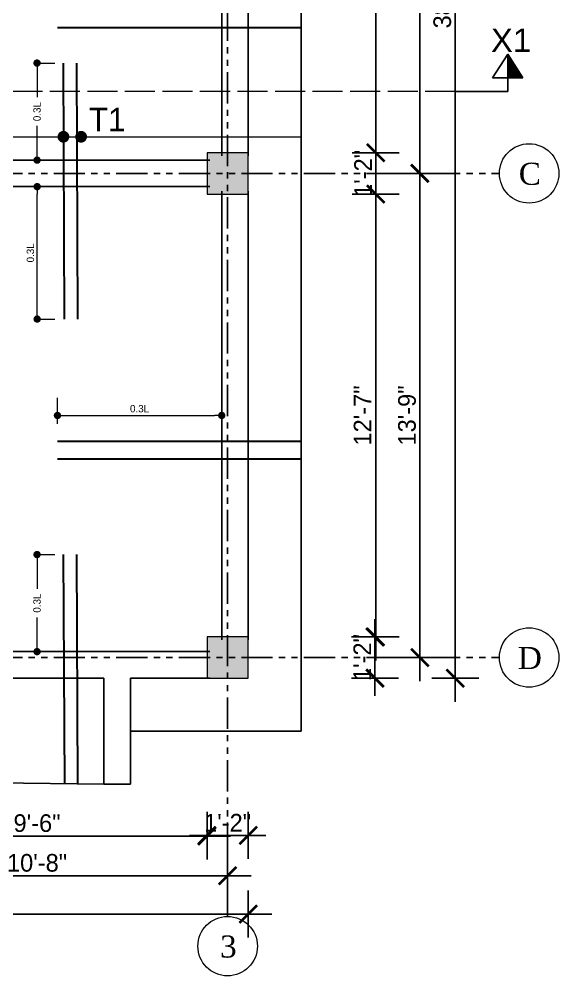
# Model space of a CAD drawing. Header units: inches. Extents: x -2812 to 9774, y -15726 to -746.
# Drawn here: x -2384.2 to -2200.9, y -11014.3 to -10689.1 of the extents above; entities that cross this region are included whole.
import ezdxf

# ---------------------------------------------------------------- set-up
doc = ezdxf.new("R2010")
doc.units = ezdxf.units.IN
doc.header["$LTSCALE"] = 17
doc.header["$MEASUREMENT"] = 0
doc.linetypes.add('ACAD_ISO02W100', pattern=[15, 12, -3])
doc.linetypes.add('PHANTOM2', pattern=[1.25, 0.625, -0.125, 0.125, -0.125, 0.125, -0.125])
for name, color, linetype, lineweight in [('05 DOT', 50, 'Continuous', 5), ('15 EXT BAR DIMENSION', 130, 'Continuous', 15), ('15 TEXT', 7, 'Continuous', 15), ('20 BEAM SECTION ARROW', 7, 'ACAD_ISO02W100', 20), ('25 BOT BAR', 12, 'Continuous', 25), ('aa_dim', 5, 'Continuous', 9), ('column', 20, 'Continuous', 15), ('DOOR & WIN', 1, 'Continuous', 25), ('OUTLINE', 1, 'Continuous', 25), ('Profile ele', 4, 'Continuous', 25), ('RINF', 4, 'Continuous', 25), ('TEXT', 231, 'Continuous', 20)]:
    doc.layers.add(name, color=color, linetype=linetype, lineweight=lineweight)
doc.layers.add('WINDOW', color=5, linetype='Continuous')
doc.styles.add('ARCHITECTURE', font='stylu.ttf')
doc.styles.add('ARIAL', font='arial.ttf')
doc.styles.add('STYLUS', font='times.ttf')
doc.dimstyles.new('8 SCALE', dxfattribs={"dimscale": 0, "dimtxt": 6, "dimasz": 6, "dimexe": 8, "dimexo": 8, "dimgap": 1.25, "dimtad": 1, "dimdec": 0, "dimzin": 3, "dimdsep": 46, "dimlunit": 4, "dimtxsty": 'ARCHITECTURE', "dimblk": 'ARCHTICK', "dimcen": 8, "dimdle": 8, "dimclrd": 5, "dimclre": 5, "dimclrt": 7, "dimadec": 0, "dimazin": 0, "dimtfac": 0.75, "dimtdec": 0, "dimtix": 1, "dimtmove": 2, "dimatfit": 3, "dimldrblk": 'ARCHTICK', "dimfxl": 8, "dimfxlon": 1, "dimtolj": 1, "dimtzin": 0, "dimlwd": -1, "dimlwe": -1, "dimarcsym": 0})
doc.dimstyles.new('Copy of Standard1', dxfattribs={"dimscale": 24, "dimtxt": 0.083333, "dimasz": 0.125, "dimexe": 0.046875, "dimexo": 0.078125, "dimgap": 0.046875, "dimtad": 1, "dimdec": 0, "dimzin": 3, "dimdsep": 46, "dimlunit": 4, "dimtxsty": 'STYLUS', "dimcen": 0.09, "dimdle": 0.046875, "dimclrd": 5, "dimclre": 5, "dimclrt": 7, "dimaunit": 1, "dimadec": 0, "dimazin": 0, "dimtfac": 1, "dimtdec": 0, "dimtofl": 0, "dimtmove": 0, "dimatfit": 3, "dimfxl": 1, "dimtolj": 1, "dimtzin": 0, "dimlwd": -1, "dimlwe": -1, "dimarcsym": 0})
doc.dimstyles.new('TOILET DETAIL', dxfattribs={"dimscale": 0, "dimtxt": 2.5, "dimasz": 2.5, "dimexe": 6, "dimexo": 6, "dimgap": 1, "dimtad": 1, "dimdec": 0, "dimzin": 0, "dimdsep": 46, "dimlunit": 4, "dimtxsty": 'ARCHITECTURE', "dimblk": 'DOT', "dimcen": 0, "dimclrd": 1, "dimclre": 5, "dimclrt": 7, "dimadec": 3, "dimazin": 0, "dimtfac": 1, "dimtdec": 0, "dimtofl": 0, "dimtmove": 0, "dimatfit": 3, "dimldrblk": 'DOT', "dimfxl": 6, "dimfxlon": 1, "dimtolj": 1, "dimtzin": 0, "dimlwd": 18, "dimlwe": 18, "dimarcsym": 0})

# ---------------------------------------------------------------- blocks, each defined once
blk = doc.blocks.new('_ArchTick')
at = {"color": 0, "linetype": 'ByBlock', "const_width": 0.15}
blk.add_lwpolyline([(-0.5, -0.5), (0.5, 0.5)], dxfattribs=at)
blk = doc.blocks.new('*D2659')
at = {"layer": 'Defpoints', "color": 0, "transparency": 16777216}
for p in [(6867.6, -13695.52), (6867.6, -13846.04), (6910.91, -13846.04)]:
    blk.add_point(p, dxfattribs=at)
at = {"layer": 'OUTLINE', "color": 5, "transparency": 16777216}
for p, q in [((6910.91, -13687.52), (6910.91, -13854.04)), ((6902.91, -13695.52), (6918.91, -13695.52)), ((6902.91, -13846.04), (6918.91, -13846.04))]:
    blk.add_line(p, q, dxfattribs=at)
at = {"layer": 'OUTLINE', "color": 5, "transparency": 16777216, "xscale": 6, "yscale": 6, "zscale": 6}
for p, rotation in [((6910.91, -13695.52), 90), ((6910.91, -13846.04), 270)]:
    blk.add_blockref('_ArchTick', p, dxfattribs=dict(at, rotation=rotation))
at = {"layer": 'OUTLINE', "color": 7, "transparency": 16777216, "insert": (6906.44, -13770.78), "char_height": 6, "attachment_point": 5, "rotation": 90, "style": 'ARCHITECTURE'}
blk.add_mtext('\\A1;12\'-7"', dxfattribs=at)
blk = doc.blocks.new('*D2660')
at = {"layer": 'Defpoints', "color": 0, "transparency": 16777216}
for p in [(6867.6, -13846.04), (6867.6, -13860.04), (6910.65, -13860.04)]:
    blk.add_point(p, dxfattribs=at)
at = {"layer": 'OUTLINE', "color": 5, "transparency": 16777216}
for p, q in [((6910.65, -13846.04), (6910.65, -13840.04)), ((6902.65, -13846.04), (6918.65, -13846.04)), ((6910.65, -13846.04), (6910.65, -13860.04)), ((6902.65, -13860.04), (6918.65, -13860.04)), ((6910.65, -13860.04), (6910.65, -13866.04))]:
    blk.add_line(p, q, dxfattribs=at)
at = {"layer": 'OUTLINE', "color": 5, "transparency": 16777216, "xscale": 6, "yscale": 6, "zscale": 6}
for p, rotation in [((6910.65, -13846.04), 270), ((6910.65, -13860.04), 90)]:
    blk.add_blockref('_ArchTick', p, dxfattribs=dict(at, rotation=rotation))
at = {"layer": 'OUTLINE', "color": 7, "transparency": 16777216, "insert": (6906.34, -13853.04), "char_height": 6, "attachment_point": 5, "rotation": 90, "style": 'ARCHITECTURE'}
blk.add_mtext('\\A1;1\'-2"', dxfattribs=at)
blk = doc.blocks.new('*D2662')
at = {"layer": 'Defpoints', "color": 0, "transparency": 16777216}
for p in [(6866.6, -13560.04), (6866.6, -13688.52), (6925.92, -13688.52)]:
    blk.add_point(p, dxfattribs=at)
at = {"layer": 'OUTLINE', "color": 5, "transparency": 16777216}
for p, q in [((6925.92, -13552.04), (6925.92, -13696.52)), ((6917.92, -13560.04), (6933.92, -13560.04)), ((6917.92, -13688.52), (6933.92, -13688.52))]:
    blk.add_line(p, q, dxfattribs=at)
at = {"layer": 'OUTLINE', "color": 5, "transparency": 16777216, "xscale": 6, "yscale": 6, "zscale": 6}
for p, rotation in [((6925.92, -13560.04), 90), ((6925.92, -13688.52), 270)]:
    blk.add_blockref('_ArchTick', p, dxfattribs=dict(at, rotation=rotation))
at = {"layer": 'OUTLINE', "color": 7, "transparency": 16777216, "insert": (6921.54, -13624.28), "char_height": 6, "attachment_point": 5, "rotation": 90, "style": 'ARCHITECTURE'}
blk.add_mtext('\\A1;10\'-8"', dxfattribs=at)
blk = doc.blocks.new('*D2663')
at = {"layer": 'Defpoints', "color": 0, "transparency": 16777216}
for p in [(6866.6, -13688.52), (6866.6, -13853.04), (6925.92, -13853.04)]:
    blk.add_point(p, dxfattribs=at)
at = {"layer": 'OUTLINE', "color": 5, "transparency": 16777216}
for p, q in [((6925.92, -13680.52), (6925.92, -13861.04)), ((6917.92, -13688.52), (6933.92, -13688.52)), ((6917.92, -13853.04), (6933.92, -13853.04))]:
    blk.add_line(p, q, dxfattribs=at)
at = {"layer": 'OUTLINE', "color": 5, "transparency": 16777216, "xscale": 6, "yscale": 6, "zscale": 6}
for p, rotation in [((6925.92, -13688.52), 90), ((6925.92, -13853.04), 270)]:
    blk.add_blockref('_ArchTick', p, dxfattribs=dict(at, rotation=rotation))
at = {"layer": 'OUTLINE', "color": 7, "transparency": 16777216, "insert": (6921.56, -13770.78), "char_height": 6, "attachment_point": 5, "rotation": 90, "style": 'ARCHITECTURE'}
blk.add_mtext('\\A1;13\'-9"', dxfattribs=at)
blk = doc.blocks.new('*D2664')
at = {"layer": 'Defpoints', "color": 0, "transparency": 16777216}
for p in [(6867.6, -13398.04), (6937.92, -13398.04), (6867.6, -13860.04)]:
    blk.add_point(p, dxfattribs=at)
at = {"layer": 'OUTLINE', "color": 5, "transparency": 16777216}
for p, q in [((6937.92, -13868.04), (6937.92, -13390.04)), ((6929.92, -13398.04), (6945.92, -13398.04)), ((6929.92, -13860.04), (6945.92, -13860.04))]:
    blk.add_line(p, q, dxfattribs=at)
at = {"layer": 'OUTLINE', "color": 5, "transparency": 16777216, "xscale": 6, "yscale": 6, "zscale": 6}
for p, rotation in [((6937.92, -13398.04), 90), ((6937.92, -13860.04), 270)]:
    blk.add_blockref('_ArchTick', p, dxfattribs=dict(at, rotation=rotation))
at = {"layer": 'OUTLINE', "color": 7, "transparency": 16777216, "insert": (6933.54, -13629.04), "char_height": 6, "attachment_point": 5, "rotation": 90, "style": 'ARCHITECTURE'}
blk.add_mtext('\\A1;38\'-4"', dxfattribs=at)
blk = doc.blocks.new('*D2665')
at = {"layer": 'Defpoints', "color": 0, "transparency": 16777216}
for p in [(6738.14, -13860.04), (6853.6, -13860.04), (6853.6, -13913.7)]:
    blk.add_point(p, dxfattribs=at)
at = {"layer": 'OUTLINE', "color": 5, "transparency": 16777216}
for p, q in [((6738.14, -13905.7), (6738.14, -13921.7)), ((6853.6, -13905.7), (6853.6, -13921.7)), ((6730.14, -13913.7), (6861.6, -13913.7))]:
    blk.add_line(p, q, dxfattribs=at)
at = {"layer": 'OUTLINE', "color": 5, "transparency": 16777216, "xscale": 6, "yscale": 6, "zscale": 6, "rotation": 180}
blk.add_blockref('_ArchTick', (6738.14, -13913.7), dxfattribs=at)
at = {"layer": 'OUTLINE', "color": 5, "transparency": 16777216, "xscale": 6, "yscale": 6, "zscale": 6}
blk.add_blockref('_ArchTick', (6853.6, -13913.7), dxfattribs=at)
at = {"layer": 'OUTLINE', "color": 7, "transparency": 16777216, "insert": (6795.87, -13909.34), "char_height": 6, "attachment_point": 5, "style": 'ARCHITECTURE'}
blk.add_mtext('\\A1;9\'-6"', dxfattribs=at)
blk = doc.blocks.new('*D2666')
at = {"layer": 'Defpoints', "color": 0, "transparency": 16777216}
for p in [(6853.6, -13860.04), (6867.6, -13860.04), (6867.6, -13913.48)]:
    blk.add_point(p, dxfattribs=at)
at = {"layer": 'OUTLINE', "color": 5, "transparency": 16777216}
for p, q in [((6853.6, -13905.48), (6853.6, -13921.48)), ((6867.6, -13905.48), (6867.6, -13921.48)), ((6853.6, -13913.48), (6847.6, -13913.48)), ((6853.6, -13913.48), (6867.6, -13913.48)), ((6867.6, -13913.48), (6873.6, -13913.48))]:
    blk.add_line(p, q, dxfattribs=at)
at = {"layer": 'OUTLINE', "color": 5, "transparency": 16777216, "xscale": 6, "yscale": 6, "zscale": 6}
blk.add_blockref('_ArchTick', (6853.6, -13913.48), dxfattribs=at)
at = {"layer": 'OUTLINE', "color": 5, "transparency": 16777216, "xscale": 6, "yscale": 6, "zscale": 6, "rotation": 180}
blk.add_blockref('_ArchTick', (6867.6, -13913.48), dxfattribs=at)
at = {"layer": 'OUTLINE', "color": 7, "transparency": 16777216, "insert": (6860.6, -13909.17), "char_height": 6, "attachment_point": 5, "style": 'ARCHITECTURE'}
blk.add_mtext('\\A1;1\'-2"', dxfattribs=at)
blk = doc.blocks.new('*D2668')
at = {"layer": 'Defpoints', "color": 0, "transparency": 16777216}
for p in [(6731.14, -13859.04), (6860.6, -13859.04), (6860.6, -13927.22)]:
    blk.add_point(p, dxfattribs=at)
at = {"layer": 'OUTLINE', "color": 5, "transparency": 16777216}
for p, q in [((6731.14, -13919.22), (6731.14, -13935.22)), ((6860.6, -13919.22), (6860.6, -13935.22)), ((6723.14, -13927.22), (6868.6, -13927.22))]:
    blk.add_line(p, q, dxfattribs=at)
at = {"layer": 'OUTLINE', "color": 5, "transparency": 16777216, "xscale": 6, "yscale": 6, "zscale": 6, "rotation": 180}
blk.add_blockref('_ArchTick', (6731.14, -13927.22), dxfattribs=at)
at = {"layer": 'OUTLINE', "color": 5, "transparency": 16777216, "xscale": 6, "yscale": 6, "zscale": 6}
blk.add_blockref('_ArchTick', (6860.6, -13927.22), dxfattribs=at)
at = {"layer": 'OUTLINE', "color": 7, "transparency": 16777216, "insert": (6795.87, -13922.84), "char_height": 6, "attachment_point": 5, "style": 'ARCHITECTURE'}
blk.add_mtext('\\A1;10\'-8"', dxfattribs=at)
blk = doc.blocks.new('*D2669')
at = {"layer": 'Defpoints', "color": 0, "transparency": 16777216}
for p in [(6555.14, -13860.04), (6867.6, -13860.04), (6867.6, -13940.22)]:
    blk.add_point(p, dxfattribs=at)
at = {"layer": 'OUTLINE', "color": 5, "transparency": 16777216}
for p, q in [((6555.14, -13932.22), (6555.14, -13948.22)), ((6867.6, -13932.22), (6867.6, -13948.22)), ((6547.14, -13940.22), (6875.6, -13940.22))]:
    blk.add_line(p, q, dxfattribs=at)
at = {"layer": 'OUTLINE', "color": 5, "transparency": 16777216, "xscale": 6, "yscale": 6, "zscale": 6, "rotation": 180}
blk.add_blockref('_ArchTick', (6555.14, -13940.22), dxfattribs=at)
at = {"layer": 'OUTLINE', "color": 5, "transparency": 16777216, "xscale": 6, "yscale": 6, "zscale": 6}
blk.add_blockref('_ArchTick', (6867.6, -13940.22), dxfattribs=at)
at = {"layer": 'OUTLINE', "color": 7, "transparency": 16777216, "insert": (6711.37, -13935.82), "char_height": 6, "attachment_point": 5, "style": 'ARCHITECTURE'}
blk.add_mtext('\\A1;25\'-10"', dxfattribs=at)
blk = doc.blocks.new('*D2670')
at = {"layer": 'Defpoints', "color": 0, "transparency": 16777216}
for p in [(6867.6, -13567.04), (6910.9, -13567.04), (6867.6, -13681.52)]:
    blk.add_point(p, dxfattribs=at)
at = {"layer": 'OUTLINE', "color": 5, "transparency": 16777216}
for p, q in [((6910.9, -13689.52), (6910.9, -13559.04)), ((6902.9, -13567.04), (6918.9, -13567.04)), ((6902.9, -13681.52), (6918.9, -13681.52))]:
    blk.add_line(p, q, dxfattribs=at)
at = {"layer": 'OUTLINE', "color": 5, "transparency": 16777216, "xscale": 6, "yscale": 6, "zscale": 6}
for p, rotation in [((6910.9, -13567.04), 90), ((6910.9, -13681.52), 270)]:
    blk.add_blockref('_ArchTick', p, dxfattribs=dict(at, rotation=rotation))
at = {"layer": 'OUTLINE', "color": 7, "transparency": 16777216, "insert": (6906.54, -13624.28), "char_height": 6, "attachment_point": 5, "rotation": 90, "style": 'ARCHITECTURE'}
blk.add_mtext('\\A1;9\'-6"', dxfattribs=at)
blk = doc.blocks.new('*D2685')
at = {"layer": 'Defpoints', "color": 0, "transparency": 16777216}
for p in [(6867.6, -13681.52), (6867.6, -13695.52), (6910.91, -13695.52)]:
    blk.add_point(p, dxfattribs=at)
at = {"layer": 'OUTLINE', "color": 5, "transparency": 16777216}
for p, q in [((6910.91, -13681.52), (6910.91, -13675.52)), ((6902.91, -13681.52), (6918.91, -13681.52)), ((6910.91, -13681.52), (6910.91, -13695.52)), ((6902.91, -13695.52), (6918.91, -13695.52)), ((6910.91, -13695.52), (6910.91, -13701.52))]:
    blk.add_line(p, q, dxfattribs=at)
at = {"layer": 'OUTLINE', "color": 5, "transparency": 16777216, "xscale": 6, "yscale": 6, "zscale": 6}
for p, rotation in [((6910.91, -13681.52), 270), ((6910.91, -13695.52), 90)]:
    blk.add_blockref('_ArchTick', p, dxfattribs=dict(at, rotation=rotation))
at = {"layer": 'OUTLINE', "color": 7, "transparency": 16777216, "insert": (6906.6, -13688.52), "char_height": 6, "attachment_point": 5, "rotation": 90, "style": 'ARCHITECTURE'}
blk.add_mtext('\\A1;1\'-2"', dxfattribs=at)
blk = doc.blocks.new('dfdffdf')
at = {"layer": 'RINF'}
h = blk.add_hatch(dxfattribs=at)
h.set_pattern_fill('ANSI31', color=1, style=0)
h.set_pattern_definition([(135.000000013, (-2341946.27169, -525911.5854), (0.0928077650966, 0.0928077650554), [])])
h.paths.add_polyline_path([(-27.5, 207), (191.5, 67.2), (-27.5, 67.2)])
at = {"layer": 'RINF', "color": 1}
for p, q in [((-27.5, -72.5), (-27.5, 207)), ((191.5, 67.2), (-27.5, 207)), ((-155.3, -420.1), (-155.3, 67.2)), ((-155.3, 67.2), (191.5, 67.2)), ((191.5, 67.2), (-27.5, -72.5))]:
    blk.add_line(p, q, dxfattribs=at)
blk = doc.blocks.new('_DOT')
at = {"color": 0, "linetype": 'ByBlock'}
blk.add_line((-0.5, 0), (-1, 0), dxfattribs=at)
at = {"color": 0, "linetype": 'ByBlock', "const_width": 0.5}
blk.add_lwpolyline([(-0.25, 0, 1), (0.25, 0, 1)], format="xyb", close=True, dxfattribs=at)
blk = doc.blocks.new('*D2692')
at = {"layer": 'aa_dim', "color": 5, "lineweight": 18, "transparency": 16777216}
for p, q in [((6802.8, -13773.6), (6802.8, -13764.78)), ((6858.6, -13773.6), (6858.6, -13764.78))]:
    blk.add_line(p, q, dxfattribs=at)
at = {"layer": 'aa_dim', "color": 1, "lineweight": 18, "transparency": 16777216}
blk.add_line((6805.3, -13770.78), (6856.1, -13770.78), dxfattribs=at)
at = {"layer": 'Defpoints', "color": 0, "transparency": 16777216}
for p in [(6858.6, -13770.78), (6802.8, -13779.6), (6858.6, -13779.6)]:
    blk.add_point(p, dxfattribs=at)
at = {"layer": 'aa_dim', "color": 1, "lineweight": 18, "transparency": 16777216, "xscale": 2.5, "yscale": 2.5, "zscale": 2.5, "rotation": 180}
blk.add_blockref('_DOT', (6802.8, -13770.78), dxfattribs=at)
at = {"layer": 'aa_dim', "color": 1, "lineweight": 18, "transparency": 16777216, "xscale": 2.5, "yscale": 2.5, "zscale": 2.5}
blk.add_blockref('_DOT', (6858.6, -13770.78), dxfattribs=at)
at = {"layer": 'aa_dim', "color": 7, "transparency": 16777216, "insert": (6830.7, -13768.48), "char_height": 2.5, "attachment_point": 5, "style": 'ARCHITECTURE'}
blk.add_mtext('\\A1;0.3L', dxfattribs=at)
blk = doc.blocks.new('*D2698')
at = {"layer": 'aa_dim', "color": 5, "lineweight": 18, "transparency": 16777216}
for p, q in [((6795.87, -13818.04), (6801.87, -13818.04)), ((6795.87, -13851.04), (6801.87, -13851.04))]:
    blk.add_line(p, q, dxfattribs=at)
at = {"layer": 'aa_dim', "color": 1, "lineweight": 18, "transparency": 16777216}
for p, q in [((6795.87, -13820.54), (6795.87, -13829.68)), ((6795.87, -13848.54), (6795.87, -13839.4))]:
    blk.add_line(p, q, dxfattribs=at)
at = {"layer": 'Defpoints', "color": 0, "transparency": 16777216}
for p in [(6795.87, -13818.04), (6795.87, -13818.04), (6795.87, -13851.04)]:
    blk.add_point(p, dxfattribs=at)
at = {"layer": 'aa_dim', "color": 1, "lineweight": 18, "transparency": 16777216, "xscale": 2.5, "yscale": 2.5, "zscale": 2.5}
for p, rotation in [((6795.87, -13818.04), 90), ((6795.87, -13851.04), 270)]:
    blk.add_blockref('_DOT', p, dxfattribs=dict(at, rotation=rotation))
at = {"layer": 'aa_dim', "color": 7, "transparency": 16777216, "insert": (6795.87, -13834.54), "char_height": 2.5, "attachment_point": 5, "rotation": 90, "style": 'ARCHITECTURE'}
blk.add_mtext('\\A1;0.3L', dxfattribs=at)
blk = doc.blocks.new('*D2699')
at = {"layer": 'aa_dim', "color": 5, "lineweight": 18, "transparency": 16777216}
for p, q in [((6795.87, -13651.02), (6801.87, -13651.02)), ((6795.87, -13684.02), (6801.87, -13684.02))]:
    blk.add_line(p, q, dxfattribs=at)
at = {"layer": 'aa_dim', "color": 1, "lineweight": 18, "transparency": 16777216}
for p, q in [((6795.87, -13653.52), (6795.87, -13662.67)), ((6795.87, -13681.52), (6795.87, -13672.38))]:
    blk.add_line(p, q, dxfattribs=at)
at = {"layer": 'Defpoints', "color": 0, "transparency": 16777216}
for p in [(6795.87, -13651.02), (6795.87, -13651.02), (6795.87, -13684.02)]:
    blk.add_point(p, dxfattribs=at)
at = {"layer": 'aa_dim', "color": 1, "lineweight": 18, "transparency": 16777216, "xscale": 2.5, "yscale": 2.5, "zscale": 2.5}
for p, rotation in [((6795.87, -13651.02), 90), ((6795.87, -13684.02), 270)]:
    blk.add_blockref('_DOT', p, dxfattribs=dict(at, rotation=rotation))
at = {"layer": 'aa_dim', "color": 7, "transparency": 16777216, "insert": (6795.87, -13667.52), "char_height": 2.5, "attachment_point": 5, "rotation": 90, "style": 'ARCHITECTURE'}
blk.add_mtext('\\A1;0.3L', dxfattribs=at)
blk = doc.blocks.new('*D2700')
at = {"layer": 'aa_dim', "color": 5, "lineweight": 18, "transparency": 16777216}
for p, q in [((6795.91, -13693.02), (6801.91, -13693.02)), ((6795.91, -13738.02), (6801.91, -13738.02))]:
    blk.add_line(p, q, dxfattribs=at)
at = {"layer": 'aa_dim', "color": 1, "lineweight": 18, "transparency": 16777216}
blk.add_line((6795.91, -13735.52), (6795.91, -13695.52), dxfattribs=at)
at = {"layer": 'Defpoints', "color": 0, "transparency": 16777216}
for p in [(6795.91, -13693.02), (6795.91, -13693.02), (6795.91, -13738.02)]:
    blk.add_point(p, dxfattribs=at)
at = {"layer": 'aa_dim', "color": 1, "lineweight": 18, "transparency": 16777216, "xscale": 2.5, "yscale": 2.5, "zscale": 2.5}
for p, rotation in [((6795.91, -13693.02), 90), ((6795.91, -13738.02), 270)]:
    blk.add_blockref('_DOT', p, dxfattribs=dict(at, rotation=rotation))
at = {"layer": 'aa_dim', "color": 7, "transparency": 16777216, "insert": (6793.61, -13715.52), "char_height": 2.5, "attachment_point": 5, "rotation": 90, "style": 'ARCHITECTURE'}
blk.add_mtext('\\A1;0.3L', dxfattribs=at)
blk = doc.blocks.new('SL2')
at = {"layer": 'column'}
h = blk.add_hatch(color=256, dxfattribs=at)
h.dxf.hatch_style = 1
h.paths.add_polyline_path([(6867.6, -13681.52), (6853.6, -13681.52), (6853.6, -13695.52), (6867.6, -13695.52)])
h = blk.add_hatch(color=256, dxfattribs=at)
h.dxf.hatch_style = 1
h.paths.add_polyline_path([(6867.6, -13846.04), (6853.6, -13846.04), (6853.6, -13860.04), (6867.6, -13860.04)])
at = {"layer": '05 DOT', "ltscale": 48, "const_width": 2}
for points in [[(6803.84, -13676.07, -1), (6805.84, -13676.07, -1)], [(6809.84, -13676.07, -1), (6811.84, -13676.07, -1)]]:
    blk.add_lwpolyline(points, format="xyb", close=True, dxfattribs=at)
at = {"layer": '15 EXT BAR DIMENSION', "lineweight": 30, "ltscale": 48}
for points in [[(6804.74, -13651.02), (6805.09, -13738.02)], [(6809.29, -13651.02), (6809.62, -13738.02)], [(6804.74, -13818.04), (6805.2, -13895.88)], [(6809.29, -13818.04), (6809.59, -13895.93)]]:
    blk.add_lwpolyline(points, dxfattribs=at)
at = {"layer": '20 BEAM SECTION ARROW', "color": 2, "ltscale": 0.05}
blk.add_line((6937.92, -13660.67), (6467.45, -13660.67), dxfattribs=at)
at = {"layer": '25 BOT BAR', "color": 2, "lineweight": 30, "ltscale": 48}
for points in [[(6885.6, -13639.1), (6802.8, -13639.1)], [(6885.6, -13779.6), (6802.8, -13779.6)], [(6885.6, -13785.6), (6802.8, -13785.6)]]:
    blk.add_lwpolyline(points, dxfattribs=at)
at = {"layer": 'column'}
for points in [[(6853.6, -13695.52), (6867.6, -13695.52), (6867.6, -13681.52), (6853.6, -13681.52)], [(6853.6, -13860.04), (6867.6, -13860.04), (6867.6, -13846.04), (6853.6, -13846.04)]]:
    blk.add_lwpolyline(points, close=True, dxfattribs=at)
at = {"layer": 'DOOR & WIN', "color": 6, "linetype": 'PHANTOM2'}
for p, q in [((6860.6, -13941.01), (6860.6, -13330.04)), ((6461.52, -13688.52), (6952.92, -13688.52)), ((6461.52, -13853.04), (6952.92, -13853.04))]:
    blk.add_line(p, q, dxfattribs=at)
at = {"layer": 'Profile ele'}
for p, q in [((6885.6, -13398.04), (6885.6, -13860.04)), ((6858.6, -13682.52), (6858.6, -13566.04)), ((6867.6, -13682.52), (6867.6, -13566.04)), ((6737.14, -13684.02), (6854.6, -13684.02)), ((6737.14, -13693.02), (6854.6, -13693.02)), ((6858.6, -13847.04), (6858.6, -13694.52)), ((6867.6, -13847.04), (6867.6, -13694.52)), ((6737.14, -13851.04), (6854.6, -13851.04)), ((6737.14, -13860.04), (6818.6, -13860.04)), ((6818.6, -13896.04), (6818.6, -13860.04)), ((6827.6, -13860.04), (6854.6, -13860.04)), ((6827.6, -13860.04), (6827.6, -13896.04)), ((6885.6, -13860.04), (6885.6, -13878.04)), ((6885.6, -13878.04), (6827.6, -13878.04)), ((6818.6, -13896.04), (6735.64, -13895.04)), ((6827.6, -13896.04), (6818.6, -13896.04))]:
    blk.add_line(p, q, dxfattribs=at)
at = {"layer": 'WINDOW', "linetype": 'Continuous', "lineweight": 5, "ltscale": 0.5}
for centre in [(6963.02, -13688.52), (6963.02, -13853.04), (6860.6, -13951.12)]:
    blk.add_circle(centre, 10.1, dxfattribs=at)
at = {"layer": '20 BEAM SECTION ARROW', "color": 2, "xscale": -0.03657142857264262, "yscale": 0.03657142857264262, "zscale": 0.03657142857264262, "rotation": 270}
blk.add_blockref('dfdffdf', (6953.28, -13654.99), dxfattribs=at)
at = {"layer": '15 TEXT', "color": 2, "ltscale": 25, "insert": (6963.72, -13639.28), "char_height": 8, "width": 383.5653, "attachment_point": 3, "style": 'ARIAL'}
blk.add_mtext('X1', dxfattribs=at)
at = {"layer": '15 TEXT', "insert": (6813.47, -13666.23), "char_height": 6, "width": 27.9602, "attachment_point": 1}
blk.add_mtext('{\\H1.3333x;T1\\fStylus BT|b0|i0|c0|p34;\\H0.75x; }', dxfattribs=at)
at = {"layer": 'TEXT', "char_height": 7.5, "attachment_point": 5}
for s, insert in [('{\\fTimes New Roman|b0|i0|c0|p18;\\C1;C}', (6963.27, -13688.7)), ('{\\fTimes New Roman|b0|i0|c0|p18;\\C1;D}', (6963.27, -13853.21)), ('{\\fTimes New Roman|b0|i0|c0|p18;\\C1;3}', (6860.85, -13951.29))]:
    blk.add_mtext(s, dxfattribs=dict(at, insert=insert))
at = {"layer": 'aa_dim'}
for base, p1, p2, override, picture, middle in [((6795.87, -13651.02), (6795.87, -13684.02), (6795.87, -13651.02), {"dimscale": 1, "dimtad": 0}, '*D2699', (6795.87, -13667.52)), ((6795.91, -13693.02), (6795.91, -13738.02), (6795.91, -13693.02), {"dimscale": 1, "dimtmove": 1}, '*D2700', (6793.61, -13715.52)), ((6795.87, -13818.04), (6795.87, -13851.04), (6795.87, -13818.04), {"dimscale": 1, "dimtad": 0}, '*D2698', (6795.87, -13834.54))]:
    dim = blk.add_linear_dim(base=base, p1=p1, p2=p2, angle=90, text='0.3L', dimstyle='TOILET DETAIL', override=override, dxfattribs=at)
    dim.commit()
    dim.dimension.update_dxf_attribs({"geometry": picture, "text_midpoint": middle})
dim = blk.add_linear_dim(base=(6858.6, -13770.78), p1=(6802.8, -13779.6), p2=(6858.6, -13779.6), text='0.3L', dimstyle='TOILET DETAIL', override={"dimscale": 1, "dimtmove": 1}, dxfattribs=at)
dim.commit()
dim.dimension.update_dxf_attribs({"geometry": '*D2692', "text_midpoint": (6830.7, -13768.48)})
at = {"layer": 'OUTLINE'}
for p1, p2, distance, text, picture, middle in [((6867.6, -13860.04), (6867.6, -13398.04), -70.32, '38\'-4"', '*D2664', (6933.54, -13629.04)), ((6731.14, -13859.04), (6860.6, -13859.04), -68.17, '10\'-8"', '*D2668', (6795.87, -13922.84)), ((6555.14, -13860.04), (6867.6, -13860.04), -80.18, '25\'-10"', '*D2669', (6711.37, -13935.82)), ((6738.14, -13860.04), (6853.6, -13860.04), -53.66, '9\'-6"', '*D2665', (6795.87, -13909.34))]:
    dim = blk.add_aligned_dim(p1=p1, p2=p2, distance=distance, text=text, dimstyle='8 SCALE', override={"dimscale": 1}, dxfattribs=at)
    dim.commit()
    dim.dimension.update_dxf_attribs({"geometry": picture, "text_midpoint": middle})
for p1, p2, distance, picture, middle in [((6866.6, -13560.04), (6866.6, -13688.52), 59.31, '*D2662', (6921.54, -13624.28)), ((6867.6, -13681.52), (6867.6, -13567.04), -43.3, '*D2670', (6906.54, -13624.28)), ((6866.6, -13688.52), (6866.6, -13853.04), 59.31, '*D2663', (6921.56, -13770.78)), ((6867.6, -13695.52), (6867.6, -13846.04), 43.3, '*D2659', (6906.44, -13770.78)), ((6867.6, -13846.04), (6867.6, -13860.04), 43.05, '*D2660', (6906.34, -13853.04)), ((6853.6, -13860.04), (6867.6, -13860.04), -53.44, '*D2666', (6860.6, -13909.17))]:
    dim = blk.add_aligned_dim(p1=p1, p2=p2, distance=distance, dimstyle='8 SCALE', override={"dimscale": 1}, dxfattribs=at)
    dim.commit()
    dim.dimension.update_dxf_attribs({"geometry": picture, "text_midpoint": middle})
dim = blk.add_linear_dim(base=(6910.91, -13695.52), p1=(6867.6, -13681.52), p2=(6867.6, -13695.52), angle=90, dimstyle='8 SCALE', override={"dimscale": 1}, dxfattribs=at)
dim.commit()
dim.dimension.update_dxf_attribs({"geometry": '*D2685', "text_midpoint": (6906.6, -13688.52)})
at = {"layer": '05 DOT', "lineweight": 18, "ltscale": 48}
blk.add_leader([(6520.14, -13676.01), (6885.6, -13676.09)], dimstyle='Copy of Standard1', override={"dimasz": 0.5, "dimtad": 0}, dxfattribs=at)

msp = doc.modelspace()

# ---------------------------------------------------------------- block references
at = {"layer": '25 BOT BAR'}
msp.add_blockref('SL2', (-9174, 2946.96), dxfattribs=at)

doc.saveas('drawing.dxf')
